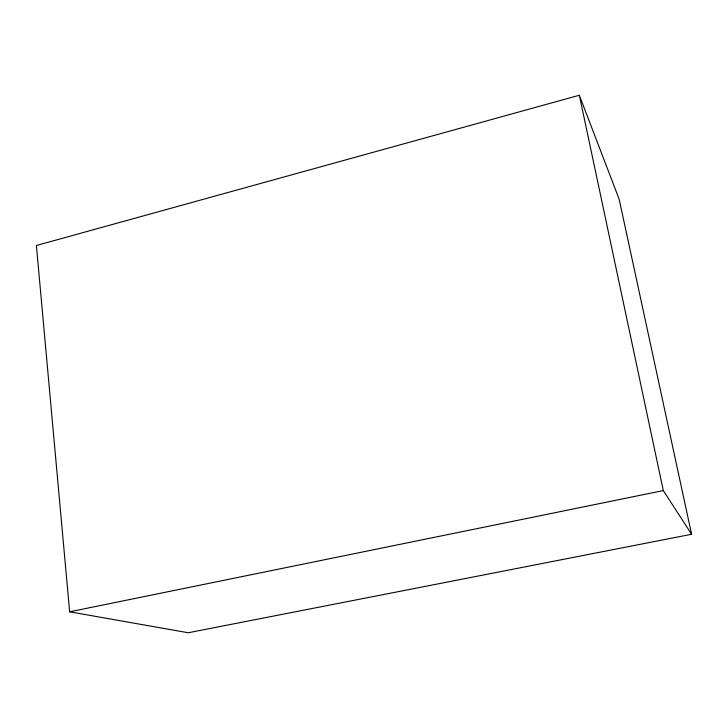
<?xml version="1.0" encoding="UTF-8"?>
<svg xmlns="http://www.w3.org/2000/svg" width="728" height="728" viewBox="0 0 728 728"><rect width="100%" height="100%" fill="white"/><g stroke="black" fill="none" stroke-linecap="round" stroke-linejoin="round"><path stroke-width="1.09" d="M579.333 95.25L36.4 245.5L69.642 611.802L188.252 632.75L691.6 534.27L619.137 199.154L579.333 95.25L663.317 490.581L691.6 534.27M69.642 611.802L663.317 490.581"/></g></svg>
